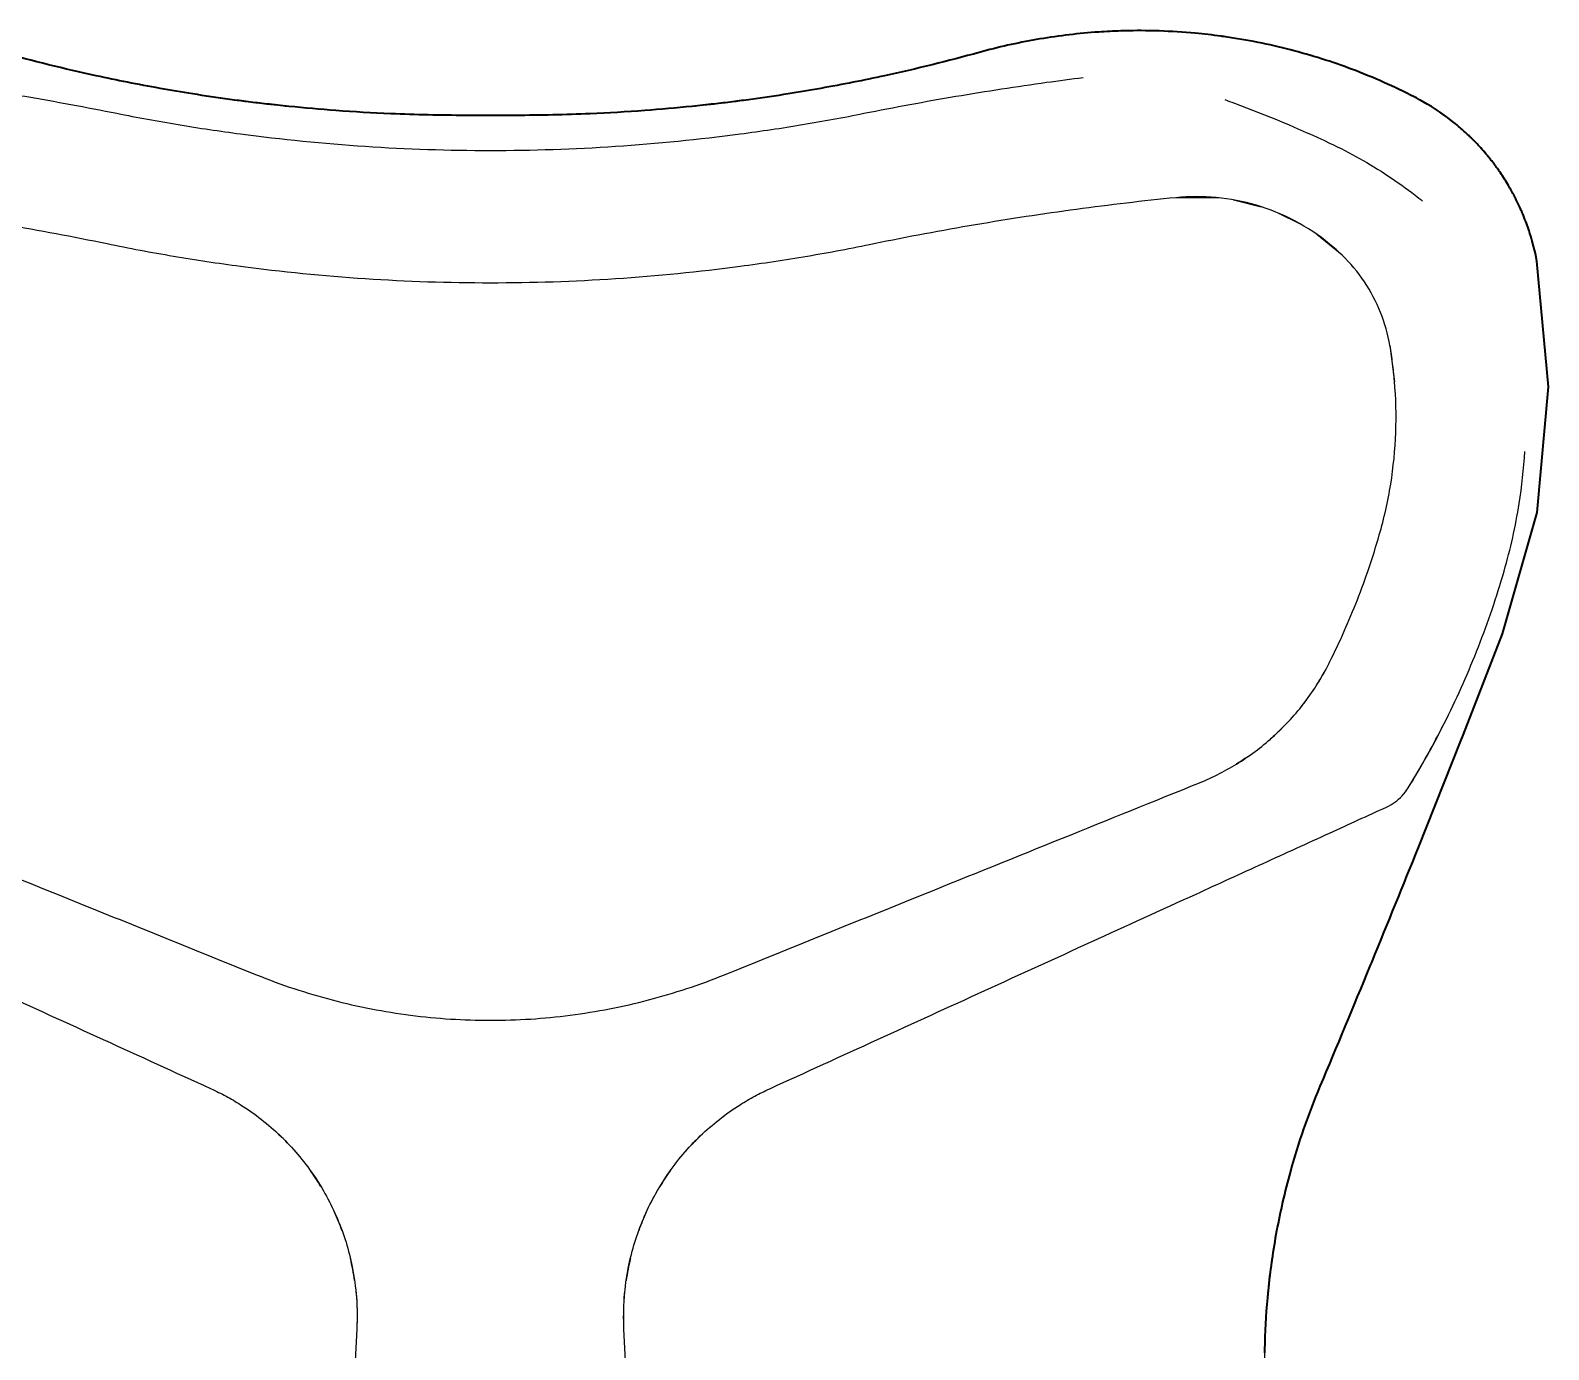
# Model space of a CAD drawing. Header units: millimetres. Extents: x 0 to 2114, y 0 to 2343.
# Drawn here: x 354.2 to 740.1, y 704.3 to 1039.5 of the extents above; entities that cross this region are included whole.
import ezdxf

# ---------------------------------------------------------------- set-up
doc = ezdxf.new("R2010")
doc.units = ezdxf.units.MM
doc.layers.add('Blocks', color=7, linetype='Continuous')
doc.layers.add('Blocks$Inner', color=7, linetype='Continuous', lineweight=25, true_color=0x007f00)
doc.layers.add('Blocks$Outline', color=7, linetype='Continuous', lineweight=35, true_color=0xff3f3f)

# ---------------------------------------------------------------- blocks, each defined once
blk = doc.blocks.new('Mirra 2 Office Chair Back')
at = {"layer": 'Blocks$Inner'}
for p, q in [((656.28, 997), (645.36, 997.03)), ((660.01, 996.48), (667.03, 994.73)), ((671.26, 993.16), (677.13, 990.26)), ((734.94, 989.15), (734.26, 991.01)), ((687.61, 982.39), (681.2, 987.68)), ((699.76, 959.43), (700.93, 950.22)), ((407.62, 801.21), (411.65, 799.58)), ((530.59, 799.58), (534.62, 801.21))]:
    blk.add_line(p, q, dxfattribs=at)
for points in [[(477.47, 1017.94), (471.12, 1017.94), (464.77, 1017.94)], [(735.13, 988.57), (736.25, 984.76), (735.92, 986)], [(717.78, 858.99), (728.39, 886.18), (737.14, 917.02), (740.09, 948.95), (737.12, 980.87), (736.72, 982.82), (736.25, 984.75)], [(706.98, 831.88), (717.78, 858.99), (718.37, 860.49)], [(437.16, 709.54), (431.96, 610.26), (426.72, 510.29), (426.34, 503.08), (425.97, 495.87)], [(516.28, 495.87), (515.9, 503.08), (515.52, 510.29), (510.29, 610.26), (505.08, 709.54)]]:
    blk.add_lwpolyline(points, dxfattribs=at)
for points in [[(639.67, 1039.42), (634.7, 1039.54), (624.74, 1039.28), (609.81, 1037.43), (600.13, 1035.25), (595.37, 1033.93)], [(625.73, 1039.11), (627.61, 1039.24), (629.49, 1039.33), (631.38, 1039.39)], [(705.95, 1022.62), (700.84, 1025.24), (690.32, 1029.91), (673.86, 1035.08), (656.92, 1038.37), (645.43, 1039.29), (639.67, 1039.42)], [(641.13, 1039.38), (644.18, 1039.28), (647.22, 1039.09), (650.26, 1038.81)], [(657.92, 1037.91), (663.49, 1037.11), (669.01, 1036), (674.45, 1034.59)], [(370.94, 1028), (362.85, 1029.76), (354.82, 1031.73), (346.87, 1033.93)], [(414.3, 1020.83), (406.67, 1021.7), (391.49, 1023.85), (368.95, 1028.24), (354.19, 1031.91), (346.87, 1033.93)], [(595.37, 1033.93), (588.06, 1031.91), (573.3, 1028.24), (550.75, 1023.85), (535.57, 1021.7), (527.95, 1020.83)], [(595.37, 1033.93), (587.42, 1031.73), (579.4, 1029.76), (571.31, 1028)], [(378.88, 1026.35), (384.39, 1025.27), (389.91, 1024.28), (395.46, 1023.4)], [(546.78, 1023.4), (552.33, 1024.28), (557.86, 1025.27), (563.36, 1026.35)], [(706.98, 1022.08), (706.81, 1022.18), (706.47, 1022.36), (706.12, 1022.53), (705.95, 1022.62)], [(404.94, 1022), (409.91, 1021.32), (414.9, 1020.73), (419.89, 1020.22)], [(464.77, 1017.94), (456.34, 1017.94), (439.48, 1018.42), (422.67, 1019.87), (414.3, 1020.83)], [(431.88, 1019.16), (436.51, 1018.82), (441.14, 1018.55), (445.78, 1018.35)], [(527.95, 1020.83), (519.57, 1019.87), (502.76, 1018.42), (485.9, 1017.94), (477.47, 1017.94)], [(496.47, 1018.35), (501.1, 1018.55), (505.74, 1018.82), (510.36, 1019.16)], [(522.35, 1020.22), (527.35, 1020.73), (532.33, 1021.32), (537.31, 1022)], [(706.98, 1022.08), (710.3, 1020.3), (713.42, 1018.21), (716.29, 1015.88)], [(716.29, 1015.88), (713.41, 1018.22), (710.3, 1020.3), (706.98, 1022.08)], [(716.68, 1015.56), (714.04, 1017.74), (711.19, 1019.71), (708.18, 1021.42)], [(376.22, 1018.46), (381.38, 1017.42), (391.77, 1015.51), (402.32, 1013.93), (407.62, 1013.23)], [(534.62, 1013.23), (539.93, 1013.93), (550.47, 1015.51), (560.87, 1017.42), (566.03, 1018.46)], [(407.62, 1013.23), (418.15, 1011.84), (439.27, 1009.73), (460.49, 1009.03), (471.12, 1009.03)], [(471.12, 1009.03), (481.77, 1009.03), (502.99, 1009.73), (524.1, 1011.84), (534.62, 1013.23)], [(724.9, 1007.27), (724.59, 1007.65), (724.27, 1008.02), (723.96, 1008.4)], [(729.86, 1000.15), (729.04, 1001.52), (728.17, 1002.86), (727.25, 1004.16)], [(373.69, 985.28), (365.05, 987.06), (347.83, 990.29), (322.14, 994.2), (305.26, 996.19), (296.88, 997.03)], [(645.36, 997.03), (636.99, 996.19), (620.12, 994.21), (594.42, 990.29), (577.2, 987.06), (568.56, 985.28)], [(734.26, 991.01), (733.87, 992.04), (733.45, 993.06), (733, 994.07)], [(735.13, 988.57), (734.64, 990.04), (734.09, 991.5), (733.49, 992.94)], [(733.49, 992.94), (734.1, 991.5), (734.64, 990.04), (735.13, 988.57)], [(407.62, 979.53), (401.91, 980.29), (390.54, 982.01), (379.28, 984.12), (373.69, 985.28)], [(568.56, 985.28), (562.96, 984.12), (551.71, 982.01), (540.33, 980.29), (534.62, 979.53)], [(687.61, 982.39), (687.1, 982.89), (686.06, 983.85), (684.97, 984.78), (684.43, 985.23)], [(699.76, 959.43), (699.26, 962.31), (697.67, 967.98), (693.52, 975.83), (689.72, 980.36), (687.61, 982.39)], [(471.12, 975.34), (460.5, 975.34), (439.28, 976.04), (418.16, 978.14), (407.62, 979.53)], [(534.62, 979.53), (524.09, 978.14), (502.97, 976.04), (481.76, 975.34), (471.12, 975.34)], [(700.91, 950.42), (700.78, 951.92), (700.46, 954.92), (700.02, 957.92), (699.76, 959.43)], [(697.05, 911.33), (698.28, 915.58), (700.21, 924.19), (701.5, 937.38), (701.28, 946.1), (700.91, 950.42)], [(684.43, 879.04), (687.01, 884.2), (691.71, 894.77), (695.44, 905.76), (697.05, 911.33)], [(704.4, 847.08), (707.88, 852.73), (714.35, 864.38), (722.51, 882.76), (726.88, 895.6), (728.77, 902.15)], [(651.31, 848.35), (654.81, 849.76), (661.56, 853.22), (670.64, 860.14), (678.41, 868.66), (682.52, 875.25), (684.27, 878.73)], [(681.44, 873.68), (682.46, 875.31), (683.4, 877), (684.27, 878.73)], [(678.87, 869.87), (678.31, 869.09), (677.72, 868.32), (677.12, 867.57)], [(672.29, 862.19), (671.33, 861.24), (670.34, 860.31), (669.33, 859.43)], [(663.61, 854.98), (662.68, 854.33), (661.72, 853.71), (660.75, 853.12)], [(290.93, 848.35), (302.44, 843.7), (325.63, 834.33), (349.15, 824.83), (360.99, 820.05)], [(581.26, 820.05), (593.1, 824.83), (616.62, 834.33), (639.8, 843.7), (651.31, 848.35)], [(698.86, 842.18), (699.6, 842.52), (701.02, 843.34), (702.91, 844.99), (703.95, 846.35), (704.4, 847.08)], [(684.43, 835.6), (686.88, 836.72), (691.74, 838.93), (696.5, 841.11), (698.86, 842.18)], [(650.49, 820.1), (656.21, 822.71), (667.59, 827.91), (678.84, 833.04), (684.43, 835.6)], [(706.98, 831.88), (707.38, 832.87), (707.78, 833.87), (708.18, 834.86)], [(682.05, 771.27), (686.3, 781.4), (694.72, 801.63), (702.93, 821.8), (706.98, 831.88)], [(291.76, 820.1), (300.58, 816.07), (318.35, 807.96), (345.43, 795.6), (372.74, 783.13), (390.98, 774.8), (400.12, 770.63)], [(360.99, 820.05), (368.74, 816.92), (384.26, 810.65), (399.83, 804.36), (407.62, 801.21)], [(534.62, 801.21), (542.42, 804.36), (557.99, 810.65), (573.51, 816.92), (581.26, 820.05)], [(542.12, 770.63), (551.26, 774.8), (569.51, 783.13), (596.82, 795.6), (623.89, 807.96), (641.66, 816.07), (650.49, 820.1)], [(694.67, 801.62), (694.87, 802.12), (695.08, 802.62), (695.28, 803.11)], [(411.65, 799.58), (417.96, 797.03), (430.79, 792.78), (450.82, 788.88), (464.31, 788.02), (471.12, 788.02)], [(471.12, 788.02), (477.94, 788.02), (491.43, 788.88), (511.46, 792.78), (524.28, 797.03), (530.59, 799.58)], [(400.12, 770.63), (401.42, 770.04), (403.97, 768.77), (406.42, 767.34), (407.62, 766.58)], [(534.62, 766.58), (535.82, 767.34), (538.28, 768.77), (540.83, 770.04), (542.12, 770.63)], [(669.43, 678.49), (668.42, 686.38), (667.45, 702.13), (669.1, 725.82), (673.84, 749.09), (678.98, 763.97), (682.05, 771.27)], [(407.62, 766.58), (411.32, 764.24), (418.07, 758.95), (426.47, 749.05), (432.66, 737.7), (435.15, 729.62), (436, 725.42)], [(506.25, 725.42), (507.1, 729.63), (509.6, 737.72), (515.79, 749.07), (524.19, 758.97), (530.94, 764.24), (534.62, 766.58)], [(420.18, 756.18), (419.27, 757.17), (418.32, 758.12), (417.34, 759.05)], [(524.91, 759.05), (523.94, 758.13), (523, 757.18), (522.08, 756.2)], [(428.04, 745.8), (427.22, 747.16), (426.34, 748.5), (425.41, 749.8)], [(516.84, 749.8), (515.91, 748.5), (515.04, 747.17), (514.21, 745.81)], [(674.46, 749.38), (673.78, 746.89), (673.14, 744.4), (672.56, 741.89)], [(433.43, 734.56), (432.86, 736.14), (432.22, 737.69), (431.53, 739.22)], [(510.72, 739.22), (510.03, 737.7), (509.4, 736.15), (508.82, 734.58)], [(436.61, 721.87), (436.34, 723.76), (435.98, 725.63), (435.54, 727.5)], [(506.71, 727.5), (506.26, 725.63), (505.91, 723.76), (505.64, 721.87)], [(669.74, 726.66), (669.31, 723.6), (668.95, 720.53), (668.68, 717.46)], [(668.85, 719.29), (669.12, 721.93), (669.44, 724.57), (669.82, 727.2)], [(436, 725.42), (436.53, 722.8), (437.25, 717.53), (437.3, 712.22), (437.16, 709.54)], [(505.08, 709.54), (504.94, 712.22), (505, 717.53), (505.72, 722.8), (506.25, 725.42)], [(436.95, 719.06), (437.26, 715.91), (437.33, 712.74), (437.16, 709.54)], [(505.08, 709.54), (504.92, 712.74), (504.99, 715.91), (505.3, 719.06)]]:
    blk.add_open_spline(points, degree=3, dxfattribs=at)
for points, knots in [([(320.46, 1027.58), (323.54, 1027.19), (334.22, 1025.77), (352.8, 1022.91), (368.38, 1020.03), (376.22, 1018.46)], [0.1975093, 0.1975093, 0.1975093, 0.1975093, 0.3333333, 0.6666667, 1, 1, 1, 1]), ([(566.03, 1018.46), (573.87, 1020.03), (589.45, 1022.91), (608.02, 1025.76), (618.7, 1027.19), (621.79, 1027.58)], [5, 5, 5, 5, 5.3333333, 5.6666667, 5.8025533, 5.8025533, 5.8025533, 5.8025533]), ([(657.75, 1021.94), (658.57, 1021.64), (667.62, 1018.33), (676.5, 1014.62), (684.43, 1010.91)], [0.4501205, 0.4501205, 0.4501205, 0.4501205, 0.5, 1, 1, 1, 1]), ([(736.25, 984.75), (735.24, 988.69), (733.11, 994.43), (729.66, 1000.59), (727.44, 1003.95), (725.63, 1006.38), (723.71, 1008.72), (721.66, 1010.97), (719.5, 1013.1), (716.46, 1015.82), (712.36, 1018.94), (708.82, 1021.1), (706.98, 1022.08)], [14, 14, 14, 14, 14.250035, 14.375052, 14.437561, 14.500069, 14.562578, 14.625087, 14.687596, 14.750104, 14.875122, 15, 15, 15, 15]), ([(719.92, 1012.67), (720.11, 1012.49), (720.97, 1011.65), (722.46, 1010.11), (723.7, 1008.71), (724.3, 1007.99)], [-0.3569784, -0.3569784, -0.3569784, -0.3569784, -0.3392362, -0.2767256, -0.2142151, -0.2142151, -0.2142151, -0.2142151]), ([(724.3, 1007.99), (723.7, 1008.7), (722.47, 1010.1), (720.98, 1011.64), (720.11, 1012.49), (719.92, 1012.67)], [-0.2142151, -0.2142151, -0.2142151, -0.2142151, -0.1518163, -0.0892378, -0.0711935, -0.0711935, -0.0711935, -0.0711935]), ([(684.43, 1010.91), (689.62, 1008.48), (697.01, 1004.32), (704.58, 998.91), (707.41, 996.66), (708.04, 996.15)], [1, 1, 1, 1, 1.25, 1.375, 1.4110052, 1.4110052, 1.4110052, 1.4110052]), ([(727.81, 1003.36), (728.82, 1001.88), (730.04, 999.91), (731.14, 997.88), (731.39, 997.4)], [0.3032513, 0.3032513, 0.3032513, 0.3032513, 0.4231917, 0.4586872, 0.4586872, 0.4586872, 0.4586872]), ([(731.39, 997.4), (731.15, 997.87), (730.04, 999.9), (728.83, 1001.87), (727.81, 1003.36)], [0.4586872, 0.4586872, 0.4586872, 0.4586872, 0.493915, 0.6142579, 0.6142579, 0.6142579, 0.6142579]), ([(684.43, 985.23), (681.67, 987.49), (675.73, 991.44), (662.63, 996.77), (652.14, 997.71), (645.36, 997.03)], [5.002007, 5.002007, 5.002007, 5.002007, 5.252007, 5.502007, 6.002007, 6.002007, 6.002007, 6.002007]), ([(728.77, 902.15), (730.4, 907.77), (732.65, 917.81), (733.77, 928.13), (734.05, 932.55)], [191.9111953, 191.9111953, 191.9111953, 191.9111953, 192.2445286, 192.4957794, 192.4957794, 192.4957794, 192.4957794]), ([(704.4, 847.08), (707.23, 851.69), (710.25, 857.01), (713.04, 862.46), (713.36, 863.08)], [190.9111953, 190.9111953, 190.9111953, 190.9111953, 191.4111953, 191.4757756, 191.4757756, 191.4757756, 191.4757756])]:
    blk.add_open_spline(points, degree=3, knots=knots, dxfattribs=at)
blk.add_rational_spline([(684.27, 878.73), (684.35, 878.88), (684.43, 879.04)], [0.912734323588, 0.912972181465, 0.913210995332], degree=2, dxfattribs=at)
at = {"layer": 'Blocks$Outline'}
for points in [[(471.12, 1017.94), (464.77, 1017.94)], [(477.47, 1017.94), (471.12, 1017.94)], [(736.25, 984.75), (735.92, 986)], [(736.72, 982.82), (736.25, 984.75)], [(737.12, 980.87), (736.72, 982.82)], [(740.09, 948.95), (737.12, 980.87)], [(737.14, 917.02), (740.09, 948.95)], [(728.39, 886.18), (737.14, 917.02)], [(718.37, 860.49), (728.39, 886.18)], [(706.98, 831.88), (717.78, 858.99)], [(717.78, 858.99), (718.37, 860.49)]]:
    blk.add_lwpolyline(points, dxfattribs=at)
for points, knots in [([(625.73, 1039.11), (625.4, 1039.09), (620.09, 1038.71), (609.81, 1037.43), (600.13, 1035.25), (595.37, 1033.93)], [17.3112523, 17.3112523, 17.3112523, 17.3112523, 17.3333333, 17.6666667, 18, 18, 18, 18]), ([(657.92, 1037.91), (657.57, 1037.96), (655.03, 1038.31), (652.47, 1038.61), (650.26, 1038.81)], [16.7346088, 16.7346088, 16.7346088, 16.7346088, 16.75, 16.8464098, 16.8464098, 16.8464098, 16.8464098]), ([(705.95, 1022.62), (700.84, 1025.24), (690.53, 1029.81), (679.79, 1033.22), (674.45, 1034.59)], [16, 16, 16, 16, 16.25, 16.4899519, 16.4899519, 16.4899519, 16.4899519]), ([(419.89, 1020.22), (418.03, 1020.41), (413.04, 1020.95), (408.05, 1021.58), (404.94, 1022)], [0.298747, 0.298747, 0.298747, 0.298747, 0.3517434, 0.4405074, 0.4405074, 0.4405074, 0.4405074]), ([(537.31, 1022), (534.19, 1021.58), (529.21, 1020.95), (524.22, 1020.41), (522.35, 1020.22)], [0.5594926, 0.5594926, 0.5594926, 0.5594926, 0.6482566, 0.701253, 0.701253, 0.701253, 0.701253]), ([(716.68, 1015.56), (716.55, 1015.67), (713.9, 1017.84), (711.04, 1019.79), (708.18, 1021.42)], [0.75, 0.75, 0.75, 0.75, 0.7622289, 1, 1, 1, 1]), ([(719.92, 1012.67), (719.77, 1012.81), (718.89, 1013.65), (717.81, 1014.61), (716.85, 1015.41), (716.68, 1015.56)], [14.67528842, 14.67528842, 14.67528842, 14.67528842, 14.68759553, 14.75010421, 14.76391727, 14.76391727, 14.76391727, 14.76391727]), ([(723.96, 1008.4), (723.46, 1008.98), (722.34, 1010.24), (720.97, 1011.65), (720.11, 1012.49), (719.92, 1012.67)], [0.5118985, 0.5118985, 0.5118985, 0.5118985, 0.5625105, 0.6250211, 0.6427633, 0.6427633, 0.6427633, 0.6427633]), ([(724.9, 1007.27), (724.7, 1007.51), (724.39, 1007.89), (724.07, 1008.26), (723.96, 1008.4)], [0.46380186, 0.46380186, 0.46380186, 0.46380186, 0.48679653, 0.5, 0.5, 0.5, 0.5]), ([(727.25, 1004.16), (726.72, 1004.91), (725.95, 1005.95), (725.14, 1006.97), (724.9, 1007.27)], [14.44332482, 14.44332482, 14.44332482, 14.44332482, 14.50006947, 14.52376216, 14.52376216, 14.52376216, 14.52376216]), ([(729.86, 1000.15), (729.21, 1001.24), (728.35, 1002.58), (727.44, 1003.89), (727.25, 1004.16)], [0.25, 0.25, 0.25, 0.25, 0.3437159, 0.3678899, 0.3678899, 0.3678899, 0.3678899]), ([(731.39, 997.4), (731.14, 997.88), (730.64, 998.8), (730.12, 999.7), (729.86, 1000.15)], [0.16332584, 0.16332584, 0.16332584, 0.16332584, 0.19882135, 0.23357698, 0.23357698, 0.23357698, 0.23357698]), ([(733.49, 992.94), (733.33, 993.32), (732.86, 994.39), (732.17, 995.88), (731.61, 996.98), (731.39, 997.4)], [14.1776322, 14.1776322, 14.1776322, 14.1776322, 14.2029088, 14.2500347, 14.2792713, 14.2792713, 14.2792713, 14.2792713]), ([(735.13, 988.57), (735.07, 988.76), (734.79, 989.58), (734.26, 991.04), (733.76, 992.3), (733.49, 992.94)], [-0.7911557, -0.7911557, -0.7911557, -0.7911557, -0.7774362, -0.7330869, -0.6864891, -0.6864891, -0.6864891, -0.6864891]), ([(682.05, 771.27), (686.3, 781.4), (690.51, 791.52), (694.67, 801.62), (694.67, 801.62)], [6, 6, 6, 6, 6.5, 6.5000363, 6.5000363, 6.5000363, 6.5000363]), ([(668.68, 717.46), (668.73, 718.07), (669.02, 721.14), (669.39, 724.21), (669.74, 726.66)], [0.3876459, 0.3876459, 0.3876459, 0.3876459, 0.4078847, 0.489423, 0.489423, 0.489423, 0.489423])]:
    blk.add_open_spline(points, degree=3, knots=knots, dxfattribs=at)
for points in [[(631.38, 1039.39), (629.49, 1039.33), (627.61, 1039.24), (625.73, 1039.11)], [(639.67, 1039.42), (636.91, 1039.49), (634.14, 1039.48), (631.38, 1039.39)], [(641.13, 1039.38), (640.64, 1039.4), (640.16, 1039.41), (639.67, 1039.42)], [(650.26, 1038.81), (647.22, 1039.09), (644.18, 1039.28), (641.13, 1039.38)], [(674.45, 1034.59), (669.01, 1036), (663.49, 1037.11), (657.92, 1037.91)], [(370.94, 1028), (362.85, 1029.76), (354.82, 1031.73), (346.87, 1033.93)], [(595.37, 1033.93), (587.42, 1031.73), (579.4, 1029.76), (571.31, 1028)], [(378.88, 1026.35), (376.23, 1026.88), (373.58, 1027.43), (370.94, 1028)], [(571.31, 1028), (568.67, 1027.43), (566.02, 1026.88), (563.36, 1026.35)], [(395.46, 1023.4), (389.91, 1024.28), (384.39, 1025.27), (378.88, 1026.35)], [(404.94, 1022), (401.77, 1022.43), (398.61, 1022.9), (395.46, 1023.4)], [(546.78, 1023.4), (543.63, 1022.9), (540.47, 1022.43), (537.31, 1022)], [(563.36, 1026.35), (557.86, 1025.27), (552.33, 1024.28), (546.78, 1023.4)], [(706.98, 1022.08), (706.81, 1022.18), (706.47, 1022.36), (706.12, 1022.53), (705.95, 1022.62)], [(431.88, 1019.16), (427.88, 1019.46), (423.88, 1019.81), (419.89, 1020.22)], [(445.78, 1018.35), (441.14, 1018.55), (436.51, 1018.82), (431.88, 1019.16)], [(510.36, 1019.16), (505.74, 1018.82), (501.1, 1018.55), (496.47, 1018.35)], [(522.35, 1020.22), (518.36, 1019.81), (514.37, 1019.46), (510.36, 1019.16)], [(708.18, 1021.42), (707.78, 1021.65), (707.38, 1021.87), (706.98, 1022.08)], [(464.77, 1017.94), (458.44, 1017.94), (452.11, 1018.08), (445.78, 1018.35)], [(496.47, 1018.35), (490.14, 1018.08), (483.81, 1017.94), (477.47, 1017.94)], [(735.92, 986), (735.67, 986.86), (735.41, 987.72), (735.13, 988.57)], [(695.28, 803.11), (699.23, 812.71), (703.13, 822.3), (706.98, 831.88)], [(694.67, 801.62), (694.87, 802.12), (695.08, 802.62), (695.28, 803.11)], [(674.46, 749.38), (676.51, 756.82), (679.04, 764.12), (682.05, 771.27)], [(672.56, 741.89), (673.14, 744.4), (673.78, 746.89), (674.46, 749.38)], [(669.82, 727.2), (670.53, 732.14), (671.45, 737.04), (672.56, 741.89)], [(669.74, 726.66), (669.77, 726.84), (669.79, 727.02), (669.82, 727.2)], [(667.99, 704.34), (668.06, 708.72), (668.29, 713.09), (668.68, 717.46)], [(667.98, 703.52), (667.98, 703.79), (667.98, 704.07), (667.99, 704.34)]]:
    blk.add_open_spline(points, degree=3, dxfattribs=at)

msp = doc.modelspace()

# ---------------------------------------------------------------- block references
at = {"layer": 'Blocks'}
msp.add_blockref('Mirra 2 Office Chair Back', (0, 0), dxfattribs=at)

doc.saveas('drawing.dxf')
